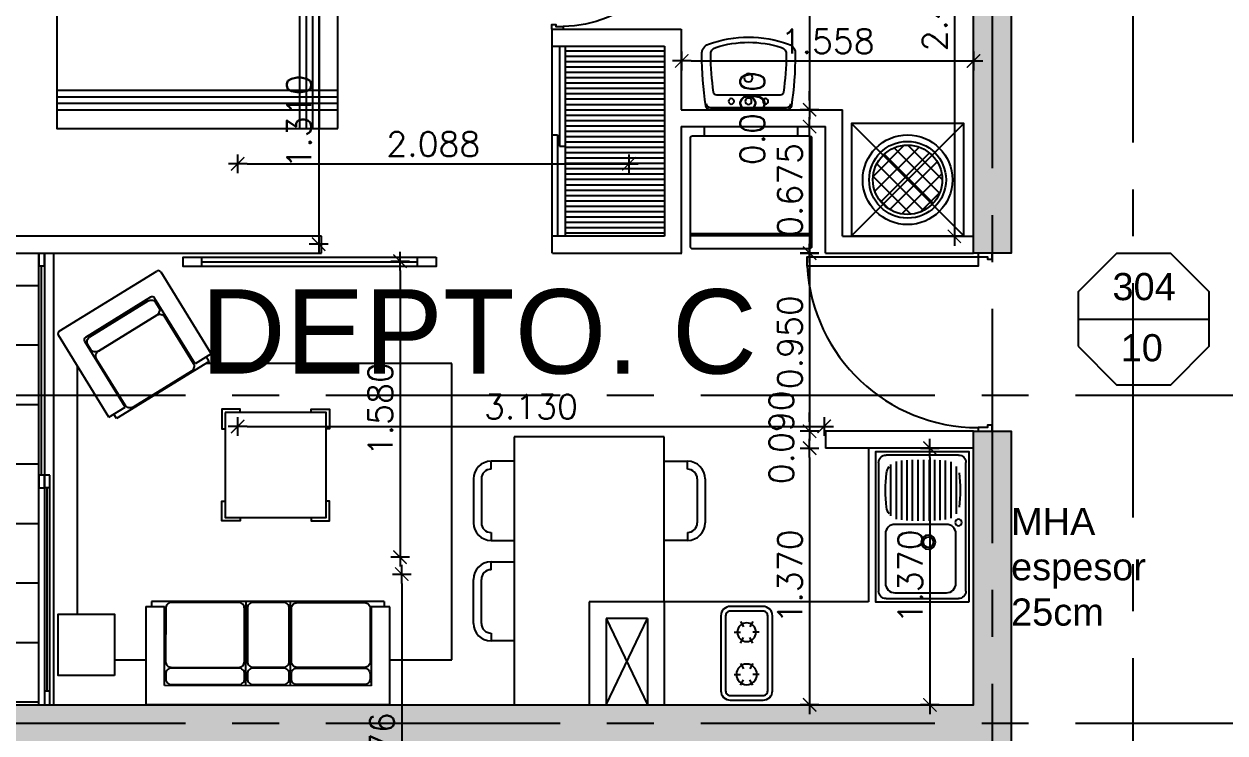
# Model space of a CAD drawing. Header units: millimetres. Extents: x 0 to 223, y -18 to 76.
# Drawn here: x 181.56 to 187.97, y 29.83 to 33.61 of the extents above; entities that cross this region are included whole.
import ezdxf

# ---------------------------------------------------------------- set-up
doc = ezdxf.new("R2010")
doc.units = ezdxf.units.MM
doc.linetypes.add('CENTER', pattern=[2, 1.25, -0.25, 0.25, -0.25])
for name, color, linetype in [('01', 1, 'Continuous'), ('04', 4, 'Continuous'), ('06', 6, 'Continuous'), ('Capa1', 8, 'Continuous'), ('COTAS', 1, 'Continuous'), ('EJES', 1, 'CENTER'), ('GRIS', 9, 'Continuous'), ('LOSAS', 7, 'Continuous'), ('MUROS_EST', 5, 'Continuous'), ('PISOS', 8, 'Continuous'), ('PUERTAS', 1, 'Continuous')]:
    doc.layers.add(name, color=color, linetype=linetype)
doc.styles.add('Arial', font='arial.ttf')
doc.styles.add('INTERARQ', font='ROMANS.SHX')
doc.styles.get("Standard").update_dxf_attribs({"font": 'arial.ttf'})
doc.dimstyles.new('ESCALA_1-50', dxfattribs={"dimtxt": 0.13, "dimasz": 0.05, "dimexe": 0.18, "dimexo": 0.0625, "dimgap": 0.04, "dimtad": 1, "dimdec": 3, "dimzin": 0, "dimdsep": 46, "dimtxsty": 'INTERARQ', "dimblk": 'DIMTICK', "dimcen": 0.09, "dimse1": 1, "dimse2": 1, "dimclrd": 1, "dimclre": 1, "dimclrt": 2, "dimadec": 0, "dimazin": 0, "dimtfac": 4.5, "dimtdec": 3, "dimtofl": 0, "dimtmove": 2, "dimatfit": 3, "dimldrblk": 'DIMTICK', "dimfxl": 1, "dimtolj": 1, "dimtzin": 0, "dimarcsym": 0})

# ---------------------------------------------------------------- blocks, each defined once
blk = doc.blocks.new('DIMTICK')
at = {"color": 1}
for p, q in [((-1, 0), (1, 0)), ((0, 1), (0, -1))]:
    blk.add_line(p, q, dxfattribs=at)
at = {"color": 3, "const_width": 0.141}
blk.add_lwpolyline([(0.71, 0.71), (-0.71, -0.71)], dxfattribs=at)
blk = doc.blocks.new('*D174')
at = {"layer": '01', "color": 1, "lineweight": -2, "transparency": 16777216}
blk.add_line((183.1372, 33.6973), (183.1372, 32.4873), dxfattribs=at)
at = {"layer": 'Defpoints', "color": 0, "transparency": 16777216}
for p in [(182.705, 33.7473), (182.705, 32.4373), (183.1372, 32.4373)]:
    blk.add_point(p, dxfattribs=at)
at = {"layer": '01', "color": 1, "lineweight": -2, "transparency": 16777216, "xscale": 0.05, "yscale": 0.05, "zscale": 0.05}
for p, rotation in [((183.1372, 33.7473), 90), ((183.1372, 32.4373), 270)]:
    blk.add_blockref('DIMTICK', p, dxfattribs=dict(at, rotation=rotation))
at = {"layer": '01', "color": 2, "transparency": 16777216, "insert": (183.0322, 33.0923), "char_height": 0.13, "attachment_point": 5, "rotation": 90, "style": 'INTERARQ'}
blk.add_mtext('\\A1;1.310', dxfattribs=at)
blk = doc.blocks.new('*D175')
at = {"layer": '01', "color": 1, "lineweight": -2, "transparency": 16777216}
blk.add_line((182.755, 32.8669), (184.7429, 32.8669), dxfattribs=at)
at = {"layer": 'Defpoints', "color": 0, "transparency": 16777216}
for p in [(182.705, 32.9664), (184.7929, 32.9664), (184.7929, 32.8669)]:
    blk.add_point(p, dxfattribs=at)
at = {"layer": '01', "color": 1, "lineweight": -2, "transparency": 16777216, "xscale": 0.05, "yscale": 0.05, "zscale": 0.05, "rotation": 180}
blk.add_blockref('DIMTICK', (182.705, 32.8669), dxfattribs=at)
at = {"layer": '01', "color": 1, "lineweight": -2, "transparency": 16777216, "xscale": 0.05, "yscale": 0.05, "zscale": 0.05}
blk.add_blockref('DIMTICK', (184.7929, 32.8669), dxfattribs=at)
at = {"layer": '01', "color": 2, "transparency": 16777216, "insert": (183.7489, 32.9719), "char_height": 0.13, "attachment_point": 5, "style": 'INTERARQ'}
blk.add_mtext('\\A1;2.088', dxfattribs=at)
blk = doc.blocks.new('*D176')
at = {"layer": '01', "color": 1, "lineweight": -2, "transparency": 16777216}
blk.add_line((182.7549, 31.4655), (185.7849, 31.4655), dxfattribs=at)
at = {"layer": 'Defpoints', "color": 0, "transparency": 16777216}
for p in [(185.8349, 31.4655), (182.7049, 30.7673), (185.8349, 30.7673)]:
    blk.add_point(p, dxfattribs=at)
at = {"layer": '01', "color": 1, "lineweight": -2, "transparency": 16777216, "xscale": 0.05, "yscale": 0.05, "zscale": 0.05, "rotation": 180}
blk.add_blockref('DIMTICK', (182.7049, 31.4655), dxfattribs=at)
at = {"layer": '01', "color": 1, "lineweight": -2, "transparency": 16777216, "xscale": 0.05, "yscale": 0.05, "zscale": 0.05}
blk.add_blockref('DIMTICK', (185.8349, 31.4655), dxfattribs=at)
at = {"layer": '01', "color": 2, "transparency": 16777216, "insert": (184.2699, 31.5705), "char_height": 0.13, "attachment_point": 5, "style": 'INTERARQ'}
blk.add_mtext('\\A1;3.130', dxfattribs=at)
blk = doc.blocks.new('*D177')
at = {"layer": '01', "color": 1, "lineweight": -2, "transparency": 16777216}
blk.add_line((183.5714, 32.2973), (183.5714, 30.8173), dxfattribs=at)
at = {"layer": 'Defpoints', "color": 0, "transparency": 16777216}
for p in [(182.705, 32.3473), (182.7049, 30.7673), (183.5714, 30.7673)]:
    blk.add_point(p, dxfattribs=at)
at = {"layer": '01', "color": 1, "lineweight": -2, "transparency": 16777216, "xscale": 0.05, "yscale": 0.05, "zscale": 0.05}
for p, rotation in [((183.5714, 32.3473), 90), ((183.5714, 30.7673), 270)]:
    blk.add_blockref('DIMTICK', p, dxfattribs=dict(at, rotation=rotation))
at = {"layer": '01', "color": 2, "transparency": 16777216, "insert": (183.4664, 31.5573), "char_height": 0.13, "attachment_point": 5, "rotation": 90, "style": 'INTERARQ'}
blk.add_mtext('\\A1;1.580', dxfattribs=at)
blk = doc.blocks.new('*D178')
at = {"layer": '01', "color": 1, "lineweight": -2, "transparency": 16777216}
blk.add_line((183.5808, 30.6273), (183.5808, 28.7515), dxfattribs=at)
at = {"layer": 'Defpoints', "color": 0, "transparency": 16777216}
for p in [(182.705, 30.6773), (182.705, 28.7015), (183.5808, 28.7015)]:
    blk.add_point(p, dxfattribs=at)
at = {"layer": '01', "color": 1, "lineweight": -2, "transparency": 16777216, "xscale": 0.05, "yscale": 0.05, "zscale": 0.05}
for p, rotation in [((183.5808, 30.6773), 90), ((183.5808, 28.7015), 270)]:
    blk.add_blockref('DIMTICK', p, dxfattribs=dict(at, rotation=rotation))
at = {"layer": '01', "color": 2, "transparency": 16777216, "insert": (183.4758, 29.6894), "char_height": 0.13, "attachment_point": 5, "rotation": 90, "style": 'INTERARQ'}
blk.add_mtext('\\A1;1.976', dxfattribs=at)
blk = doc.blocks.new('REFRI')
for p, q in [((-0.58, -0.325), (-0.58, 0.325)), ((-0.57, -0.325), (-0.57, 0.325))]:
    blk.add_line(p, q)
blk.add_lwpolyline([(-0.6368, 0.325), (-0.0632, 0.325, -0.414214), (-0.05, 0.3118), (-0.05, -0.3118, -0.414214), (-0.0632, -0.325), (-0.6368, -0.325, -0.414214), (-0.65, -0.3118), (-0.65, 0.3118, -0.414214)], format="xyb", close=True)
blk.add_lwpolyline([(-0.05, 0.25), (0, 0.25), (0, -0.25), (-0.05, -0.25)])
blk = doc.blocks.new('LAV')
for points in [[(0.022, 0.2287, 0.391789), (0, 0.2049), (0, -0.2049, 0.391789), (0.022, -0.2287, 0.034091), (0.2951, -0.2498, 0.338711), (0.3512, -0.2134, 0.172497), (0.3512, 0.2134, 0.338711), (0.2951, 0.2498, 0.034091)], [(0.0942, 0.1863, 0.391789), (0.0782, 0.1691), (0.0782, -0.1691, 0.391789), (0.0942, -0.1863, 0.034091), (0.2928, -0.2017, 0.338711), (0.3336, -0.1752, 0.152745), (0.3336, 0.1752, 0.338711), (0.2928, 0.2017, 0.034091)]]:
    blk.add_lwpolyline(points, format="xyb", close=True)
blk.add_lwpolyline([(0.0321, 0.2241, 0.391789), (0.0106, 0.2008), (0.0106, -0.2008, 0.391789), (0.0321, -0.2241)], format="xyb")
for centre, radius in [((0.0457, 0.0909), 0.0147), ((0.0457, -0.0005), 0.0172), ((0.1712, -0.0005), 0.0225), ((0.0457, -0.0919), 0.0147)]:
    blk.add_circle(centre, radius)
blk = doc.blocks.new('P_65')
at = {"color": 9}
blk.add_arc((-0.0126, 0.059), 0.6224, 93.90508, 179.90905, dxfattribs=at)
at = {"layer": 'PUERTAS'}
blk.add_lwpolyline([(-0.015, 0.06), (-0.055, 0.06), (-0.055, 0.68), (-0.015, 0.68)], close=True, dxfattribs=at)
for points in [[(-0.65, 0), (-0.625, 0), (-0.625, 0.02), (-0.635, 0.02), (-0.635, 0.06), (-0.65, 0.06)], [(0, 0.06), (-0.015, 0.06), (-0.015, 0.02), (-0.025, 0.02), (-0.025, 0), (0, 0)]]:
    blk.add_lwpolyline(points, dxfattribs=at)
blk = doc.blocks.new('*D332')
at = {"layer": '01', "color": 1, "lineweight": -2, "transparency": 16777216}
for p, q in [((185.7571, 33.205), (185.7571, 33.255)), ((185.7571, 33.015), (185.7571, 32.965))]:
    blk.add_line(p, q, dxfattribs=at)
at = {"layer": 'Defpoints', "color": 0, "transparency": 16777216}
for p in [(185.9283, 33.155), (185.7571, 33.065), (185.8421, 33.065)]:
    blk.add_point(p, dxfattribs=at)
at = {"layer": '01', "color": 1, "lineweight": -2, "transparency": 16777216, "xscale": 0.05, "yscale": 0.05, "zscale": 0.05}
for p, rotation in [((185.7571, 33.155), 270), ((185.7571, 33.065), 90)]:
    blk.add_blockref('DIMTICK', p, dxfattribs=dict(at, rotation=rotation))
at = {"layer": '01', "color": 2, "transparency": 16777216, "insert": (185.4521, 33.11), "char_height": 0.13, "attachment_point": 5, "rotation": 90, "style": 'INTERARQ'}
blk.add_mtext('\\A1;0.090', dxfattribs=at)
blk = doc.blocks.new('*D333')
at = {"layer": '01', "color": 1, "lineweight": -2, "transparency": 16777216}
blk.add_line((185.7571, 33.015), (185.7571, 32.4397), dxfattribs=at)
at = {"layer": 'Defpoints', "color": 0, "transparency": 16777216}
for p in [(185.8421, 33.065), (185.7571, 32.3897), (185.8421, 32.3897)]:
    blk.add_point(p, dxfattribs=at)
at = {"layer": '01', "color": 1, "lineweight": -2, "transparency": 16777216, "xscale": 0.05, "yscale": 0.05, "zscale": 0.05}
for p, rotation in [((185.7571, 33.065), 90), ((185.7571, 32.3897), 270)]:
    blk.add_blockref('DIMTICK', p, dxfattribs=dict(at, rotation=rotation))
at = {"layer": '01', "color": 2, "transparency": 16777216, "insert": (185.6521, 32.7273), "char_height": 0.13, "attachment_point": 5, "rotation": 90, "style": 'INTERARQ'}
blk.add_mtext('\\A1;0.675', dxfattribs=at)
blk = doc.blocks.new('*D248')
at = {"layer": '01', "color": 1, "lineweight": -2, "transparency": 16777216}
blk.add_line((185.7571, 35.0297), (185.7571, 33.205), dxfattribs=at)
at = {"layer": 'Defpoints', "color": 0, "transparency": 16777216}
for p in [(185.7571, 35.0797), (185.7571, 33.155), (185.7571, 33.155)]:
    blk.add_point(p, dxfattribs=at)
at = {"layer": '01', "color": 1, "lineweight": -2, "transparency": 16777216, "xscale": 0.05, "yscale": 0.05, "zscale": 0.05}
for p, rotation in [((185.7571, 35.0797), 90), ((185.7571, 33.155), 270)]:
    blk.add_blockref('DIMTICK', p, dxfattribs=dict(at, rotation=rotation))
at = {"layer": '01', "color": 2, "transparency": 16777216, "insert": (185.6521, 34.1173), "char_height": 0.13, "attachment_point": 5, "rotation": 90, "style": 'INTERARQ'}
blk.add_mtext('\\A1;1.925', dxfattribs=at)
blk = doc.blocks.new('CAMA-GR')
blk.add_line((0.35, 0.75), (0.35, -0.75))
at = {"color": 9}
for p, q in [((1.695, -0.75), (1.695, 0.75)), ((1.73, -0.75), (1.73, 0.75)), ((1.765, -0.75), (1.765, 0.75)), ((1.8, -0.75), (1.8, 0.75)), ((0.6523, 0.65), (1.9, 0.65)), ((0.674, 0.615), (1.9, 0.615)), ((0.6821, 0.58), (1.9, 0.58)), ((0.6775, 0.545), (1.9, 0.545))]:
    blk.add_line(p, q, dxfattribs=at)
for points in [[(0, 1.2178), (0.4, 1.2178), (0.4, 0.8178), (0, 0.8178)], [(1.9, 0.75), (0, 0.75), (0, -0.75), (1.9, -0.75)], [(0, -1.2178), (0.4, -1.2178), (0.4, -0.8178), (0, -0.8178)]]:
    blk.add_lwpolyline(points, close=True)
blk.add_lwpolyline([(0.599, 0.75, 0.196142), (0.35, 0.175, -0.130879), (0.6366, 0.4914, 0.426673), (0.6638, 0.6332, -0.055293)], format="xyb", close=True)
blk = doc.blocks.new('P_75')
at = {"color": 9}
blk.add_arc((-0.0129, 0.0592), 0.7221, 93.336, 179.9333, dxfattribs=at)
at = {"layer": 'PUERTAS'}
blk.add_lwpolyline([(-0.015, 0.06), (-0.055, 0.06), (-0.055, 0.78), (-0.0149, 0.78)], close=True, dxfattribs=at)
for points in [[(-0.75, 0), (-0.725, 0), (-0.725, 0.02), (-0.735, 0.02), (-0.735, 0.06), (-0.75, 0.06)], [(0, 0.06), (-0.015, 0.06), (-0.015, 0.02), (-0.025, 0.02), (-0.025, 0), (0, 0)]]:
    blk.add_lwpolyline(points, dxfattribs=at)
blk = doc.blocks.new('LAVPLATO')
for p, q in [((-0.383, -0.443), (-0.383, -0.057)), ((-0.343, -0.017), (0.343, -0.017)), ((0.383, -0.057), (0.383, -0.443)), ((0.0387, -0.1255), (0.3533, -0.1255)), ((0.0458, -0.0965), (0.3462, -0.0965)), ((0.0694, -0.0675), (0.3226, -0.0675)), ((0.0338, -0.1835), (0.3582, -0.1835)), ((0.0357, -0.1545), (0.3563, -0.1545)), ((0.0315, -0.2115), (0.3574, -0.2115)), ((0.0319, -0.2415), (0.3578, -0.2415)), ((0.0323, -0.2715), (0.3582, -0.2715)), ((0.0327, -0.3015), (0.3578, -0.3015)), ((0.0342, -0.3305), (0.3563, -0.3305)), ((0.0342, -0.3305), (0.3563, -0.3305)), ((0.0369, -0.3595), (0.3536, -0.3595)), ((0.0369, -0.3595), (0.3536, -0.3595)), ((0.0416, -0.3885), (0.3489, -0.3885)), ((0.0586, -0.4175), (0.3319, -0.4175)), ((0.343, -0.483), (-0.343, -0.483))]:
    blk.add_line(p, q)
blk.add_lwpolyline([(-0.4, 0), (0.4, 0), (0.4, -0.5), (-0.4, -0.5)], close=True)
blk.add_lwpolyline([(-0.302, -0.0709), (-0.037, -0.0709, -0.414214), (0.013, -0.1209), (0.013, -0.3965, -0.414214), (-0.037, -0.4465), (-0.302, -0.4465, -0.414214), (-0.352, -0.3965), (-0.352, -0.1209, -0.414214)], format="xyb", close=True)
for centre, radius in [((0.023, -0.057), 0.0175), ((-0.082, -0.2175), 0.038), ((-0.082, -0.2175), 0.0275)]:
    blk.add_circle(centre, radius)
for centre, radius, start, end in [((-0.343, -0.057), 0.04, 90, 180), ((0.196, -0.7978), 0.75, 83.02075, 96.97925), ((0.343, -0.057), 0.04, 360, 90), ((-0.343, -0.443), 0.04, 180, 270), ((0.1132, -0.3662), 0.075, 233.56948, 263.02075), ((0.1952, 0.3038), 0.75, 263.02075, 276.97925), ((0.2773, -0.3662), 0.075, 276.97925, 306.43052), ((0.343, -0.443), 0.04, 270, 360)]:
    blk.add_arc(centre, radius, start, end)
blk = doc.blocks.new('cocina_2platos')
for p, q in [((-0.17, -0.0798), (-0.1533, -0.1086)), ((-0.1033, -0.0798), (-0.12, -0.1086)), ((-0.2033, -0.1375), (-0.17, -0.1375)), ((-0.17, -0.1952), (-0.1533, -0.1664)), ((-0.1033, -0.1952), (-0.12, -0.1664)), ((-0.07, -0.1375), (-0.1033, -0.1375)), ((-0.17, -0.3048), (-0.1533, -0.3336)), ((-0.1033, -0.3048), (-0.12, -0.3336)), ((-0.2033, -0.3625), (-0.17, -0.3625)), ((-0.07, -0.3625), (-0.1033, -0.3625)), ((-0.17, -0.4202), (-0.1533, -0.3914)), ((-0.1033, -0.4202), (-0.12, -0.3914))]:
    blk.add_line(p, q)
blk.add_lwpolyline([(-0.2741, -0.45), (-0.2741, -0.05, -0.414214), (-0.2241, 0), (-0.0491, 0, -0.414214), (0.0009, -0.05), (0.0009, -0.45, -0.414214), (-0.0491, -0.5), (-0.2241, -0.5, -0.414214)], format="xyb", close=True)
at = {"color": 9}
blk.add_lwpolyline([(-0.2491, -0.45), (-0.2491, -0.05, -0.414214), (-0.2241, -0.025), (-0.0491, -0.025, -0.414214), (-0.0241, -0.05), (-0.0241, -0.45, -0.414214), (-0.0491, -0.475), (-0.2241, -0.475, -0.414214)], format="xyb", close=True, dxfattribs=at)
for centre, radius in [((-0.1366, -0.1375), 0.055), ((-0.1366, -0.3625), 0.05)]:
    blk.add_circle(centre, radius)
blk = doc.blocks.new('*D219')
at = {"layer": '01', "color": 1, "lineweight": -2, "transparency": 16777216}
blk.add_line((185.7571, 32.3397), (185.7571, 31.4897), dxfattribs=at)
at = {"layer": 'Defpoints', "color": 0, "transparency": 16777216}
for p in [(186.7337, 32.3897), (185.7571, 31.4397), (186.7337, 31.4397)]:
    blk.add_point(p, dxfattribs=at)
at = {"layer": '01', "color": 1, "lineweight": -2, "transparency": 16777216, "xscale": 0.05, "yscale": 0.05, "zscale": 0.05}
for p, rotation in [((185.7571, 32.3897), 90), ((185.7571, 31.4397), 270)]:
    blk.add_blockref('DIMTICK', p, dxfattribs=dict(at, rotation=rotation))
at = {"layer": '01', "color": 2, "transparency": 16777216, "insert": (185.6521, 31.9147), "char_height": 0.13, "attachment_point": 5, "rotation": 90, "style": 'INTERARQ'}
blk.add_mtext('\\A1;0.950', dxfattribs=at)
blk = doc.blocks.new('*D250')
at = {"layer": '01', "color": 1, "lineweight": -2, "transparency": 16777216}
for p, q in [((185.7571, 31.4897), (185.7571, 31.5397)), ((185.7571, 31.2997), (185.7571, 31.2497))]:
    blk.add_line(p, q, dxfattribs=at)
at = {"layer": 'Defpoints', "color": 0, "transparency": 16777216}
for p in [(186.7337, 31.4397), (185.7571, 31.3497), (185.8421, 31.3497)]:
    blk.add_point(p, dxfattribs=at)
at = {"layer": '01', "color": 1, "lineweight": -2, "transparency": 16777216, "xscale": 0.05, "yscale": 0.05, "zscale": 0.05}
for p, rotation in [((185.7571, 31.4397), 270), ((185.7571, 31.3497), 90)]:
    blk.add_blockref('DIMTICK', p, dxfattribs=dict(at, rotation=rotation))
at = {"layer": '01', "color": 2, "transparency": 16777216, "insert": (185.6064, 31.407), "char_height": 0.13, "attachment_point": 5, "rotation": 90, "style": 'INTERARQ'}
blk.add_mtext('\\A1;0.090', dxfattribs=at)
blk = doc.blocks.new('*D251')
at = {"layer": '01', "color": 1, "lineweight": -2, "transparency": 16777216}
blk.add_line((185.7571, 31.2997), (185.7571, 30.0297), dxfattribs=at)
at = {"layer": 'Defpoints', "color": 0, "transparency": 16777216}
for p in [(185.8421, 31.3497), (185.7571, 29.9797), (186.6321, 29.9797)]:
    blk.add_point(p, dxfattribs=at)
at = {"layer": '01', "color": 1, "lineweight": -2, "transparency": 16777216, "xscale": 0.05, "yscale": 0.05, "zscale": 0.05}
for p, rotation in [((185.7571, 31.3497), 90), ((185.7571, 29.9797), 270)]:
    blk.add_blockref('DIMTICK', p, dxfattribs=dict(at, rotation=rotation))
at = {"layer": '01', "color": 2, "transparency": 16777216, "insert": (185.6521, 30.6647), "char_height": 0.13, "attachment_point": 5, "rotation": 90, "style": 'INTERARQ'}
blk.add_mtext('\\A1;1.370', dxfattribs=at)
blk = doc.blocks.new('*D281')
at = {"layer": '01', "color": 1, "lineweight": -2, "transparency": 16777216}
blk.add_line((186.5296, 34.9047), (186.5296, 32.5297), dxfattribs=at)
at = {"layer": 'Defpoints', "color": 0, "transparency": 16777216}
for p in [(186.632, 34.9547), (186.5296, 32.4797), (186.6321, 32.4797)]:
    blk.add_point(p, dxfattribs=at)
at = {"layer": '01', "color": 1, "lineweight": -2, "transparency": 16777216, "xscale": 0.05, "yscale": 0.05, "zscale": 0.05}
for p, rotation in [((186.5296, 34.9547), 90), ((186.5296, 32.4797), 270)]:
    blk.add_blockref('DIMTICK', p, dxfattribs=dict(at, rotation=rotation))
at = {"layer": '01', "color": 2, "transparency": 16777216, "insert": (186.4246, 33.7172), "char_height": 0.13, "attachment_point": 5, "rotation": 90, "style": 'INTERARQ'}
blk.add_mtext('\\A1;2.475', dxfattribs=at)
blk = doc.blocks.new('*D282')
at = {"layer": '01', "color": 1, "lineweight": -2, "transparency": 16777216}
blk.add_line((185.1245, 33.4153), (186.5821, 33.4153), dxfattribs=at)
at = {"layer": 'Defpoints', "color": 0, "transparency": 16777216}
for p in [(186.6321, 33.4153), (185.0745, 32.3897), (186.6321, 32.3897)]:
    blk.add_point(p, dxfattribs=at)
at = {"layer": '01', "color": 1, "lineweight": -2, "transparency": 16777216, "xscale": 0.05, "yscale": 0.05, "zscale": 0.05, "rotation": 180}
blk.add_blockref('DIMTICK', (185.0745, 33.4153), dxfattribs=at)
at = {"layer": '01', "color": 1, "lineweight": -2, "transparency": 16777216, "xscale": 0.05, "yscale": 0.05, "zscale": 0.05}
blk.add_blockref('DIMTICK', (186.6321, 33.4153), dxfattribs=at)
at = {"layer": '01', "color": 2, "transparency": 16777216, "insert": (185.8533, 33.5203), "char_height": 0.13, "attachment_point": 5, "style": 'INTERARQ'}
blk.add_mtext('\\A1;1.558', dxfattribs=at)
blk = doc.blocks.new('*D283')
at = {"layer": '01', "color": 1, "lineweight": -2, "transparency": 16777216}
blk.add_line((186.3991, 31.2997), (186.3991, 30.0297), dxfattribs=at)
at = {"layer": 'Defpoints', "color": 0, "transparency": 16777216}
for p in [(186.6321, 31.3497), (186.3991, 29.9797), (186.6321, 29.9797)]:
    blk.add_point(p, dxfattribs=at)
at = {"layer": '01', "color": 1, "lineweight": -2, "transparency": 16777216, "xscale": 0.05, "yscale": 0.05, "zscale": 0.05}
for p, rotation in [((186.3991, 31.3497), 90), ((186.3991, 29.9797), 270)]:
    blk.add_blockref('DIMTICK', p, dxfattribs=dict(at, rotation=rotation))
at = {"layer": '01', "color": 2, "transparency": 16777216, "insert": (186.2941, 30.6647), "char_height": 0.13, "attachment_point": 5, "rotation": 90, "style": 'INTERARQ'}
blk.add_mtext('\\A1;1.370', dxfattribs=at)

msp = doc.modelspace()

# ---------------------------------------------------------------- hatches: boundary and pattern name
at = {"layer": 'GRIS'}
h = msp.add_hatch(dxfattribs=at)
h.set_pattern_fill('LINE', color=8, scale=0.009, style=0)
h.set_pattern_definition([(0, (-453.8965, 1168.925783), (0, 0.028575), [])])
h.paths.add_polyline_path([(184.9821, 33.495), (184.4521, 33.495), (184.4521, 32.9606), (184.4521, 32.4797), (184.9821, 32.4797)])
h = msp.add_hatch(dxfattribs=at)
h.set_pattern_fill('ANSI37', color=8, scale=0.5, style=0)
h.set_pattern_definition([(315, (-5184.60143, 8042.06504), (-0.04419417382, -0.04419417382), []), (225, (-5184.60143, 8042.06504), (-0.04419417382, 0.04419417382), [])])
h.paths.add_polyline_path([(186.1492, 32.6506), (186.28, 32.7814), (186.4109, 32.6506, -0.414214)])
h.paths.add_polyline_path([(186.1492, 32.9122, -0.414214), (186.4108, 32.9123), (186.28, 32.7814)])
h.paths.add_polyline_path([(186.28, 32.7814), (186.1492, 32.6506, -0.198983), (186.095, 32.7814, -0.198842), (186.1492, 32.9122)])
h.paths.add_polyline_path([(186.4108, 32.9123, -0.198983), (186.465, 32.7814, -0.198842), (186.4109, 32.6506), (186.28, 32.7814)])
at = {"layer": 'MUROS_EST', "transparency": 33554687}
h = msp.add_hatch(color=256, dxfattribs=at)
h.dxf.hatch_style = 1
h.paths.add_polyline_path([(194.0403, 30.0097), (193.7903, 30.0097), (193.7903, 28.0297), (190.5671, 28.0297), (190.5671, 31.7297), (188.2321, 31.7297), (188.2321, 31.5297), (190.3671, 31.5297), (190.3671, 28.0297), (188.2321, 28.0297), (188.2321, 27.8297), (193.4903, 27.8297), (193.4903, 27.3697), (193.6903, 27.3692), (193.6903, 27.8297), (194.0414, 27.8297)])
h.paths.add_polyline_path([(194.0403, 36.5897), (193.7903, 36.5897), (193.7903, 35.5247), (188.4321, 35.5247), (188.4321, 36.5482), (188.2321, 36.5482), (188.2321, 35.2747), (188.5903, 35.2747), (188.5903, 32.6827), (188.7903, 32.6827), (188.7903, 35.2747), (194.0403, 35.2747)])
h.paths.add_polyline_path([(187.6072, 44.1496), (187.3572, 44.1496), (187.3572, 43.9496), (187.3572, 37.4752), (187.0707, 36.8907), (187.2503, 36.8027), (187.6072, 37.5308)])
h.paths.add_polyline_path([(181.6321, 43.9496), (182.8146, 43.9496), (182.8146, 44.1496), (181.3821, 44.1496), (181.3821, 40.2496), (181.6321, 40.2496)])
h.paths.add_polyline_path([(186.8321, 31.4397), (186.6321, 31.4397), (186.6321, 29.9797), (180.9321, 29.9797), (180.9321, 29.7797), (186.6321, 29.7797), (186.6321, 28.3197), (186.8321, 28.3197)])
h.paths.add_polyline_path([(186.8321, 27.3697), (186.6321, 27.3697), (186.6321, 24.7797), (180.9321, 24.7797), (180.9321, 24.5797), (181.4321, 24.5797), (181.4321, 23.5797), (181.6321, 23.5797), (181.6321, 24.5797), (186.6321, 24.5797), (186.6321, 24.0797), (186.8321, 24.0797)])
h.paths.add_polyline_path([(187.5822, 22.4897), (187.2375, 23.2205), (187.0566, 23.1351), (187.3822, 22.4448), (187.3822, 20.225), (187.3821, 16.0467), (187.3821, 15.7967), (187.5822, 15.7967), (187.5822, 15.9967), (187.5822, 16.0429), (187.5822, 20.225)])
h.paths.add_polyline_path([(181.6321, 19.2731), (181.4321, 19.2731), (181.4321, 15.9967), (181.6321, 15.9967)])
h.paths.add_polyline_path([(181.6321, 19.4796), (181.4321, 19.4796), (181.4321, 19.2731), (181.6321, 19.2731)])
h.paths.add_polyline_path([(182.8167, 15.9967), (181.6321, 15.9967), (181.6321, 15.7967), (182.8167, 15.7967)])
h.paths.add_polyline_path([(181.6321, 15.9967), (181.4321, 15.9967), (181.4321, 15.7967), (181.6321, 15.7967)])
h.paths.add_polyline_path([(193.9903, 20.5197), (193.7903, 20.5197), (193.7903, 19.2731), (193.9903, 19.2731)])
h.paths.add_polyline_path([(193.9903, 19.2731), (193.7903, 19.2731), (193.7903, 15.9967), (193.9903, 15.9967)])
h.paths.add_polyline_path([(193.7903, 15.9967), (193.5903, 15.9967), (193.5903, 15.7967), (193.7903, 15.7967)])
h.paths.add_polyline_path([(193.9903, 15.9967), (193.7903, 15.9967), (193.7903, 15.7967), (193.9903, 15.7967)])
h = msp.add_hatch(color=256, dxfattribs=at)
h.dxf.hatch_style = 1
h.paths.add_polyline_path([(186.8321, 35.9497), (186.6321, 35.9497), (186.6321, 35.2047), (181.6321, 35.2047), (181.6321, 36.1797), (181.3821, 36.1797), (181.3821, 35.2047), (180.9321, 35.2047), (180.9321, 34.9547), (186.6321, 34.9547), (186.6321, 32.3897), (186.8321, 32.3897)])
at = {"layer": 'PISOS'}
h = msp.add_hatch(dxfattribs=at)
h.set_pattern_fill('ANSI37', color=256, scale=0.1, angle=45, style=0)
h.set_pattern_definition([(90, (-452.69673, 1168.86745), (-0.3175, 1e-16), []), (180, (-452.69673, 1168.86745), (-1e-16, -0.3175), [])])
h.paths.add_polyline_path([(181.6432, 32.3897), (181.1321, 32.3897), (181.1321, 31.5466), (181.6432, 31.5466)])
h.paths.add_polyline_path([(181.1321, 29.9797), (181.6432, 29.9797), (181.6432, 31.5466), (181.1321, 31.5466)])

# ---------------------------------------------------------------- linework, layer by layer
at = {"layer": '06'}
for p, q in [((184.3821, 33.585), (185.0721, 33.585)), ((184.3821, 33.585), (184.3821, 33.495)), ((185.0721, 33.585), (185.0721, 33.155)), ((184.3821, 33.495), (184.9821, 33.495)), ((184.9821, 33.495), (184.9821, 32.4797)), ((185.0721, 33.155), (185.9321, 33.155)), ((185.9321, 32.4797), (185.9321, 33.155)), ((185.0721, 33.065), (185.8421, 33.065)), ((185.0721, 33.065), (185.0721, 32.3897)), ((185.8421, 32.3897), (185.8421, 33.065)), ((184.3821, 32.4797), (184.3821, 32.3897)), ((185.9321, 32.4797), (186.6321, 32.4797)), ((185.8421, 32.3897), (186.6321, 32.3897)), ((186.6321, 31.4397), (185.8421, 31.4397)), ((185.8421, 31.4397), (185.8421, 31.3497)), ((186.6321, 31.3497), (185.8421, 31.3497)), ((184.5812, 30.5297), (184.5812, 29.9797)), ((184.9812, 30.5297), (184.5812, 30.5297)), ((184.9812, 30.5297), (184.9812, 29.9797)), ((184.6712, 30.4397), (184.6712, 29.9797)), ((184.8912, 30.4397), (184.6712, 30.4397)), ((184.8912, 30.4397), (184.8912, 29.9797))]:
    msp.add_line(p, q, dxfattribs=at)
for points in [[(183.1521, 32.4797), (180.9321, 32.4797)], [(183.1521, 32.3897), (183.1521, 32.4797)], [(184.9821, 32.4797), (184.3845, 32.4797)], [(180.9321, 32.3897), (183.1521, 32.3897)], [(184.3845, 32.3897), (185.0745, 32.3897)]]:
    msp.add_lwpolyline(points, dxfattribs=at)
at = {"layer": 'COTAS'}
for p, q in [((181.6432, 29.9797), (181.6431, 32.3897)), ((181.6431, 32.3897), (181.6431, 32.3222)), ((181.6731, 32.3897), (181.6732, 31.2052)), ((181.6731, 32.3222), (181.6731, 32.3897)), ((181.7232, 29.9797), (181.7231, 32.3897)), ((181.6431, 32.3222), (181.6731, 32.3222)), ((181.6582, 31.2052), (181.6581, 32.3222)), ((181.6732, 31.2459), (181.6732, 30.0522)), ((181.6732, 31.2052), (181.6432, 31.2052)), ((181.6432, 31.2052), (181.6432, 31.1377)), ((181.7032, 31.2052), (181.6732, 31.2052)), ((181.6732, 31.2052), (181.6732, 31.1377)), ((181.6732, 31.1377), (181.6732, 31.2052)), ((181.7032, 30.0522), (181.7032, 31.2052)), ((181.7032, 31.1377), (181.7032, 31.2052)), ((181.6432, 31.1377), (181.6732, 31.1377)), ((181.7032, 31.1377), (181.6732, 31.1377)), ((181.6882, 30.0522), (181.6882, 31.1377)), ((181.6732, 30.0522), (181.6732, 29.9798)), ((181.7032, 30.0522), (181.6732, 30.0522)), ((181.7032, 29.9798), (181.7032, 30.0522))]:
    msp.add_line(p, q, dxfattribs=at)
at = {"layer": 'EJES'}
for p, q in [((187.4821, 48.2296), (187.4821, 12.0971)), ((186.7321, 36.0926), (186.7321, 12.0971)), ((198.4257, 31.6297), (177.2325, 31.6297)), ((198.4257, 29.8797), (177.2325, 29.8797))]:
    msp.add_line(p, q, dxfattribs=at)
at = {"layer": 'GRIS', "color": 8}
for p, q in [((184.3821, 33.495), (184.3821, 33.0206)), ((184.4521, 32.9606), (184.4521, 32.4797))]:
    msp.add_line(p, q, dxfattribs=at)
at = {"layer": 'GRIS'}
for p, q in [((185.98, 33.0814), (186.58, 32.4814)), ((185.98, 32.4814), (186.58, 33.0814)), ((182.2939, 32.2896), (182.5641, 31.8519)), ((182.2398, 32.1551), (181.8923, 31.9406)), ((182.4778, 31.7987), (182.2609, 32.1501)), ((182.018, 31.5149), (181.7479, 31.9525)), ((181.8873, 31.9195), (182.1042, 31.5681)), ((182.5525, 31.8123), (182.0586, 31.5074)), ((182.5641, 31.8519), (182.4778, 31.7987)), ((183.8482, 31.8012), (182.5346, 31.8012)), ((182.5525, 31.8123), (182.538, 31.8359)), ((182.018, 31.5149), (182.1042, 31.5681)), ((182.0586, 31.5074), (182.0441, 31.5309)), ((184.9812, 31.4097), (184.1812, 31.4097)), ((184.1812, 31.4097), (184.1812, 29.9797)), ((184.9812, 30.5297), (184.9812, 31.4097)), ((186.0712, 31.3497), (186.0712, 30.5297)), ((184.0568, 31.237), (184.0568, 31.2791)), ((184.1812, 31.2791), (184.0568, 31.2791)), ((184.9812, 31.2791), (185.1056, 31.2791)), ((185.1056, 31.237), (185.1056, 31.2791)), ((183.963, 31.1854), (183.963, 30.951)), ((184.0052, 31.1854), (184.0052, 30.951)), ((185.1572, 31.1854), (185.1572, 30.951)), ((185.1994, 31.1854), (185.1994, 30.951)), ((184.0568, 30.8995), (184.0568, 30.8573)), ((185.1056, 30.8995), (185.1056, 30.8573)), ((184.0568, 30.8573), (184.1812, 30.8573)), ((185.1056, 30.8573), (184.9812, 30.8573)), ((184.0568, 30.7004), (184.0568, 30.7426)), ((184.0568, 30.7426), (184.1812, 30.7426)), ((183.963, 30.4145), (183.963, 30.6488)), ((184.0052, 30.4145), (184.0052, 30.6488)), ((183.4874, 30.5306), (182.2456, 30.5312)), ((182.2456, 30.5312), (182.2456, 30.504)), ((182.7475, 30.531), (182.7473, 30.0821)), ((182.9854, 30.5308), (182.9852, 30.0819)), ((183.4874, 30.5306), (183.4873, 30.5034)), ((186.0712, 30.5297), (184.9812, 30.5297)), ((182.2155, 30.504), (182.2152, 29.9825)), ((182.2155, 30.504), (182.3152, 30.5039)), ((182.315, 30.0823), (182.3152, 30.5039)), ((183.4177, 30.5034), (183.4175, 30.0817)), ((183.5175, 30.5034), (183.4177, 30.5034)), ((183.5172, 29.9819), (183.5175, 30.5034)), ((184.6712, 30.4397), (184.8912, 29.9797)), ((184.6712, 29.9797), (184.8912, 30.4397)), ((184.0568, 30.3629), (184.0568, 30.3207)), ((184.1812, 30.3207), (184.0568, 30.3207)), ((183.4175, 30.0817), (182.315, 30.0823)), ((182.2152, 29.9825), (183.5172, 29.9819))]:
    msp.add_line(p, q, dxfattribs=at)
at = {"layer": 'GRIS', "color": 9}
for p, q in [((182.5143, 32.3178), (182.5143, 32.3678)), ((183.6643, 32.3178), (183.6643, 32.3678)), ((182.5143, 32.3428), (183.6643, 32.3428)), ((181.7528, 31.9736), (182.2728, 32.2946))]:
    msp.add_line(p, q, dxfattribs=at)
at = {"layer": 'GRIS', "color": 8}
for points in [[(184.4221, 33.495), (184.4221, 32.9606)], [(184.4521, 33.495), (184.4521, 32.9606)], [(184.3821, 33.0206), (184.3821, 32.455)], [(184.3821, 33.0206), (184.4121, 33.0206)], [(184.4121, 33.0206), (184.4121, 32.9906)], [(184.4121, 32.9906), (184.4121, 32.4797)], [(184.4221, 32.9606), (184.4521, 32.9606)]]:
    msp.add_lwpolyline(points, dxfattribs=at)
at = {"layer": 'GRIS'}
for points in [[(186.58, 32.4814), (186.58, 33.0814), (185.98, 33.0814), (185.98, 32.4814)], [(182.6376, 31.5394), (182.6376, 30.9794), (183.1776, 30.9794), (183.1776, 31.5394)], [(182.0476, 30.1359), (181.7466, 30.1359), (181.7466, 30.4631), (182.0476, 30.4631)]]:
    msp.add_lwpolyline(points, close=True, dxfattribs=at)
at = {"layer": 'GRIS', "color": 9, "flags": 128}
msp.add_lwpolyline([(183.7643, 32.3678), (183.7643, 32.3178), (182.4143, 32.3178), (182.4143, 32.3678)], close=True, dxfattribs=at)
at = {"layer": 'GRIS'}
for points in [[(181.9153, 31.943), (182.2264, 32.135, -0.414214), (182.2685, 32.1251), (182.2831, 32.1014, -0.414214), (182.2731, 32.0592), (181.962, 31.8672, -0.414214), (181.9199, 31.8772), (181.9053, 31.9009, -0.414214)], [(181.9622, 31.867), (182.2733, 32.059, -0.414214), (182.3154, 32.049), (182.4677, 31.8024, -0.414214), (182.4577, 31.7602), (182.1466, 31.5682, -0.414214), (182.1045, 31.5782), (181.9522, 31.8249, -0.414214)], [(182.3507, 30.18), (182.7106, 30.1799, 0.414214), (182.7408, 30.21), (182.7409, 30.4955, 0.414214), (182.7108, 30.5256), (182.3508, 30.5258, 0.414214), (182.3207, 30.4956), (182.3205, 30.2102, 0.414214)], [(182.787, 30.1805), (182.9498, 30.1804, 0.414214), (182.9799, 30.2105), (182.98, 30.496, 0.414214), (182.9499, 30.5261), (182.7871, 30.5262, 0.414214), (182.757, 30.4961), (182.7568, 30.2107, 0.414214)], [(183.382, 30.1795), (183.022, 30.1797, -0.414214), (182.9919, 30.2099), (182.992, 30.4953, -0.414214), (183.0222, 30.5254), (183.3822, 30.5253, -0.414214), (183.4123, 30.4951), (183.4121, 30.2097, -0.414214)], [(182.3512, 30.0883), (182.7112, 30.0881, 0.414214), (182.7413, 30.1182), (182.7413, 30.1457, 0.414214), (182.7112, 30.1758), (182.3512, 30.176, 0.414214), (182.3211, 30.1459), (182.3211, 30.1184, 0.414214)], [(182.7869, 30.0881), (182.9497, 30.088, 0.414214), (182.9799, 30.1181), (182.9799, 30.1455, 0.414214), (182.9498, 30.1757), (182.787, 30.1758, 0.414214), (182.7568, 30.1457), (182.7568, 30.1182, 0.414214)], [(183.3814, 30.0878), (183.0214, 30.0879, -0.414214), (182.9913, 30.1181), (182.9913, 30.1455, -0.414214), (183.0214, 30.1756), (183.3814, 30.1755, -0.414214), (183.4115, 30.1453), (183.4115, 30.1179, -0.414214)]]:
    msp.add_lwpolyline(points, format="xyb", close=True, dxfattribs=at)
for points in [[(183.8482, 30.2199), (183.8482, 31.8012)], [(181.849, 31.7886), (181.849, 30.4631)], [(182.7183, 31.5394), (182.7183, 31.5576), (182.6199, 31.5576), (182.6199, 31.4521), (182.6376, 31.4521)], [(183.097, 31.5394), (183.097, 31.5576), (183.1954, 31.5576), (183.1954, 31.4521), (183.1776, 31.4521)], [(182.7183, 30.9794), (182.7183, 30.9611), (182.6199, 30.9611), (182.6199, 31.0667), (182.6376, 31.0667)], [(183.097, 30.9794), (183.097, 30.9611), (183.1954, 30.9611), (183.1954, 31.0667), (183.1776, 31.0667)], [(182.0476, 30.2199), (182.2153, 30.2199)], [(183.5173, 30.2199), (183.8482, 30.2199)]]:
    msp.add_lwpolyline(points, dxfattribs=at)
for radius in [0.2393, 0.205, 0.185]:
    msp.add_circle((186.28, 32.7814), radius, dxfattribs=at)
at = {"layer": 'GRIS', "color": 9}
for centre, start, end in [((182.2809, 32.2815), 31.68662, 121.68662), ((182.2479, 32.1421), 31.68662, 121.68662), ((181.7609, 31.9605), 121.68662, 211.68662)]:
    msp.add_arc(centre, 0.0153, start, end, dxfattribs=at)
at = {"layer": 'GRIS'}
for centre, radius, start, end in [((181.9003, 31.9275), 0.0153, 121.68662, 211.68662), ((184.0568, 31.1854), 0.0938, 90, 180), ((185.1056, 31.1854), 0.0938, 0, 90), ((184.0568, 31.1854), 0.0516, 90, 180), ((185.1056, 31.1854), 0.0516, 0, 90), ((184.0568, 30.951), 0.0937, 180, 270), ((184.0568, 30.951), 0.0516, 180, 270), ((185.1056, 30.951), 0.0937, 270, 0), ((185.1056, 30.951), 0.0516, 270, 0), ((184.0568, 30.6488), 0.0937, 90, 180), ((184.0568, 30.6488), 0.0516, 90, 180), ((184.0568, 30.4145), 0.0938, 180, 270), ((184.0568, 30.4145), 0.0516, 180, 270)]:
    msp.add_arc(centre, radius, start, end, dxfattribs=at)
at = {"layer": 'LOSAS'}
msp.add_line((187.1902, 32.0378), (187.8902, 32.0378), dxfattribs=at)
msp.add_lwpolyline([(187.1902, 31.8928), (187.3952, 31.6878), (187.6852, 31.6878), (187.8902, 31.8928), (187.8902, 32.1827), (187.6852, 32.3878), (187.3952, 32.3878), (187.1902, 32.1827)], close=True, dxfattribs=at)
at = {"layer": 'MUROS_EST'}
for points in [[(181.3821, 36.1797), (181.6321, 36.1797), (181.6321, 35.2047), (186.6321, 35.2047), (186.6321, 35.9497), (186.8321, 35.9497), (186.8321, 32.3897), (186.6321, 32.3897), (186.6321, 34.9547), (180.9321, 34.9547), (180.9321, 35.2047), (181.3821, 35.2047), (181.3821, 36.1797)], [(180.9321, 29.9797), (186.6321, 29.9797), (186.6321, 31.4397), (186.8321, 31.4397), (186.8321, 28.3197), (186.6321, 28.3197), (186.6321, 29.7797), (180.9321, 29.7797), (180.9321, 29.9797)]]:
    msp.add_lwpolyline(points, dxfattribs=at)

# ---------------------------------------------------------------- block references
at = {"layer": 'GRIS', "color": 9, "extrusion": (0, 0, -1), "xscale": -1, "zscale": -1, "rotation": 90}
msp.add_blockref('CAMA-GR', (-182.4898, 34.9544), dxfattribs=at)
at = {"layer": 'GRIS', "xscale": -1}
for name, p, rotation in [('P_65', (184.3821, 34.235), 269.9999999999479), ('LAV', (185.4311, 33.1544), 270.0000000002605), ('REFRI', (185.4441, 33.0641), 270), ('LAVPLATO', (186.6085, 30.9297), 270), ('cocina_2platos', (185.5578, 30.0047), 180)]:
    msp.add_blockref(name, p, dxfattribs=dict(at, rotation=rotation))
at = {"layer": 'GRIS', "extrusion": (0, 0, -1), "xscale": -1.266666666666665, "yscale": 1.266666666666665, "zscale": -1.266666666666665, "rotation": 270}
msp.add_blockref('P_75', (-186.7321, 32.3897), dxfattribs=at)

# ---------------------------------------------------------------- texts
at = {"layer": '04', "style": 'Arial'}
msp.add_text('DEPTO. C', height=0.45, dxfattribs=at).set_placement((182.5074, 31.7472))
at = {"layer": 'Capa1', "insert": (186.8321, 31.0307), "char_height": 0.144975, "attachment_point": 1}
msp.add_mtext_dynamic_manual_height_columns('MHA espesor 25cm', width=1.208581, gutter_width=0.7249, heights=[0], dxfattribs=at)
at = {"layer": 'LOSAS'}
for s, p in [('304', (187.3732, 32.1389)), ('10', (187.4169, 31.8128))]:
    msp.add_text(s, height=0.14497, dxfattribs=at).set_placement(p)

# ---------------------------------------------------------------- dimensions: what is measured, and where the dimension line sits
at = {"layer": '01'}
for base, p1, p2, picture, middle in [((185.7571, 33.155), (185.7571, 35.0797), (185.7571, 33.155), '*D248', (185.6521, 34.1173)), ((185.7571, 33.065), (185.9283, 33.155), (185.8421, 33.065), '*D332', (185.4521, 33.11)), ((185.7571, 32.3897), (185.8421, 33.065), (185.8421, 32.3897), '*D333', (185.6521, 32.7273)), ((185.7571, 31.4397), (186.7337, 32.3897), (186.7337, 31.4397), '*D219', (185.6521, 31.9147)), ((185.7571, 29.9797), (185.8421, 31.3497), (186.6321, 29.9797), '*D251', (185.6521, 30.6647))]:
    dim = msp.add_linear_dim(base=base, p1=p1, p2=p2, angle=90, dimstyle='ESCALA_1-50', override={"dimtxt": 0.13}, dxfattribs=at)
    dim.commit()
    dim.dimension.update_dxf_attribs({"geometry": picture, "text_midpoint": middle})
for base, p1, p2, picture, middle in [((186.5296, 32.4797), (186.632, 34.9547), (186.6321, 32.4797), '*D281', (186.4246, 33.7172)), ((183.1372, 32.4373), (182.705, 33.7473), (182.705, 32.4373), '*D174', (183.0322, 33.0923)), ((183.5714, 30.7673), (182.705, 32.3473), (182.7049, 30.7673), '*D177', (183.4664, 31.5573)), ((186.3991, 29.9797), (186.6321, 31.3497), (186.6321, 29.9797), '*D283', (186.2941, 30.6647)), ((183.5808, 28.7015), (182.705, 30.6773), (182.705, 28.7015), '*D178', (183.4758, 29.6894))]:
    dim = msp.add_linear_dim(base=base, p1=p1, p2=p2, angle=90, dimstyle='ESCALA_1-50', dxfattribs=at)
    dim.commit()
    dim.dimension.update_dxf_attribs({"geometry": picture, "text_midpoint": middle})
for base, p1, p2, picture, middle in [((186.6321, 33.4153), (185.0745, 32.3897), (186.6321, 32.3897), '*D282', (185.8533, 33.5203)), ((184.7929, 32.8669), (182.705, 32.9664), (184.7929, 32.9664), '*D175', (183.7489, 32.9719)), ((185.8349, 31.4655), (182.7049, 30.7673), (185.8349, 30.7673), '*D176', (184.2699, 31.5705))]:
    dim = msp.add_linear_dim(base=base, p1=p1, p2=p2, dimstyle='ESCALA_1-50', dxfattribs=at)
    dim.commit()
    dim.dimension.update_dxf_attribs({"geometry": picture, "text_midpoint": middle})
dim = msp.add_linear_dim(base=(185.7571, 31.3497), p1=(186.7337, 31.4397), p2=(185.8421, 31.3497), angle=90, dimstyle='ESCALA_1-50', override={"dimtxt": 0.13}, dxfattribs=at)
dim.commit()
dim.dimension.update_dxf_attribs({"geometry": '*D250', "text_midpoint": (185.6064, 31.407), "dimtype": 160})

doc.saveas('drawing.dxf')
